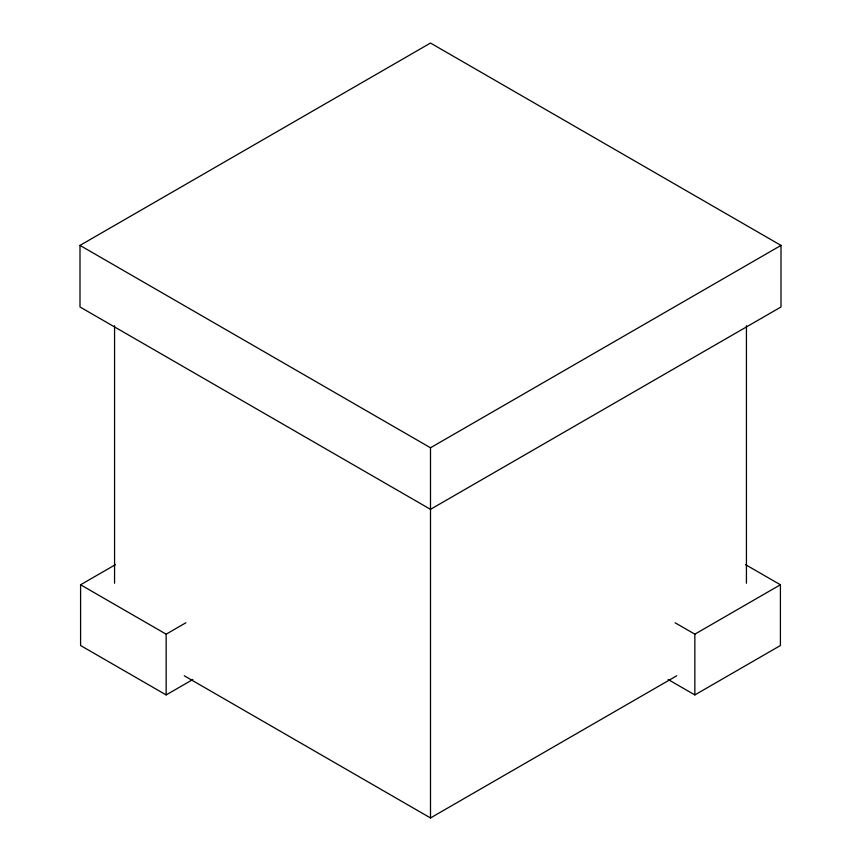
<?xml version="1.0" encoding="UTF-8"?>
<svg xmlns="http://www.w3.org/2000/svg" width="861" height="861" viewBox="0 0 861 861"><rect width="100%" height="100%" fill="white"/><g stroke="black" fill="none" stroke-linecap="round" stroke-linejoin="round"><path stroke-width="1.29" d="M79.998 245.407L430.5 43.05L781.002 245.407L781.002 306.979L430.5 509.335L79.998 306.979L79.998 245.407L430.5 447.774L781.002 245.407M192.875 679.501L166.151 694.924L80.59 645.524L80.59 584.77L115.439 564.655M80.59 584.77L166.151 634.17L185.901 622.772M675.099 622.772L694.849 634.17L780.41 584.77L780.41 645.524L694.849 694.924L668.125 679.501M184.254 675.777L430.5 817.95L676.746 675.777M745.561 564.655L780.41 584.77M746.433 325.727L746.433 583.241M694.849 634.17L694.849 694.924M430.5 447.774L430.5 817.95M166.151 634.17L166.151 694.924M114.567 325.727L114.567 583.241"/></g></svg>
